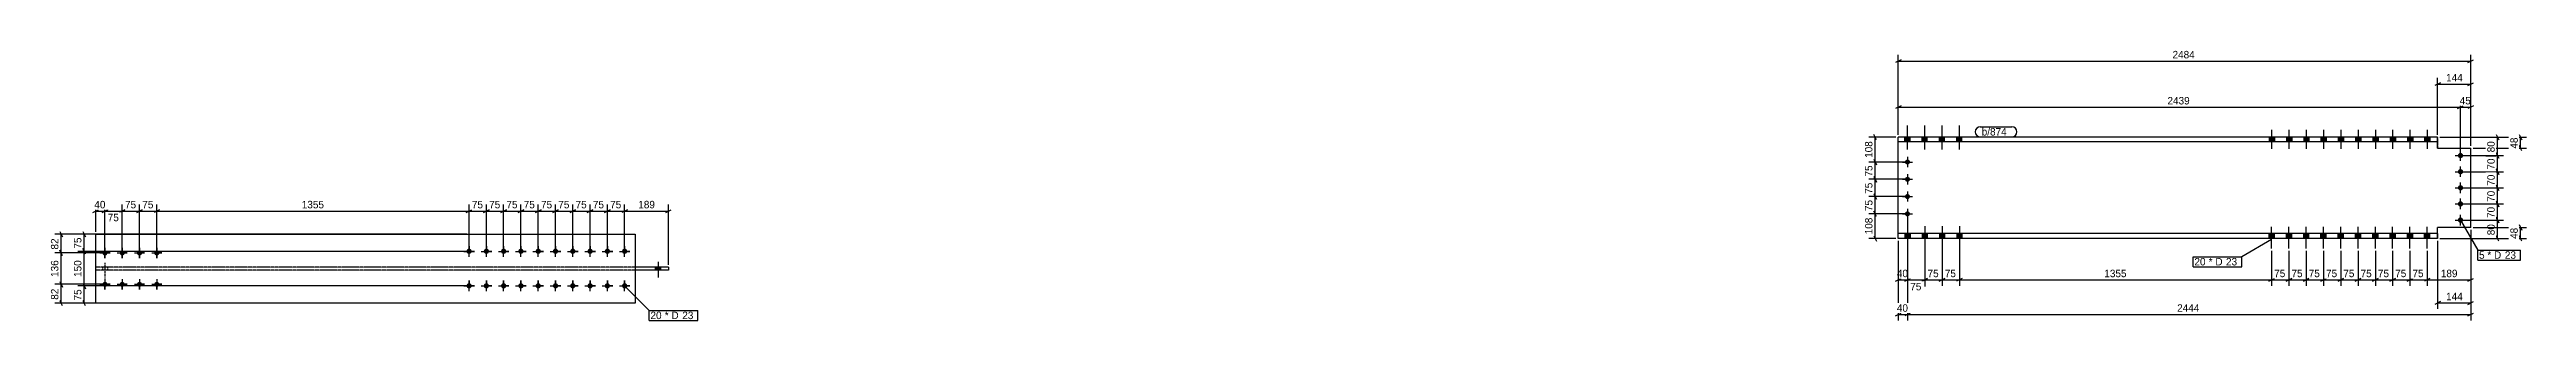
# Model space of a CAD drawing. Header units: millimetres. Extents: x 26 to 10773, y 32 to 1208.
import ezdxf

# ---------------------------------------------------------------- set-up
doc = ezdxf.new("R2010")
doc.units = ezdxf.units.MM
doc.linetypes.add('DXK_LINE_DOT2', pattern=[3.9198, 1.9599, -1.9599])
doc.linetypes.add('DXK_LINE_DOT4', pattern=[0.9408, 0.4704, -0.4704])
doc.styles.add('Comic Sans MS', font='COMIC.TTF', dxfattribs={"height": 0.2})

msp = doc.modelspace()

# ---------------------------------------------------------------- hatches: boundary and pattern name
at = {"linetype": 'Continuous'}
for points in [[(8098, 828), (8076, 828), (8076, 807), (8098, 807)], [(8098, 828), (8076, 828), (8076, 807), (8098, 807)], [(8173, 828), (8151, 828), (8151, 807), (8173, 807)], [(8173, 828), (8151, 828), (8151, 807), (8173, 807)], [(8248, 828), (8226, 828), (8226, 807), (8248, 807)], [(8248, 828), (8226, 828), (8226, 807), (8248, 807)], [(8323, 828), (8301, 828), (8301, 807), (8323, 807)], [(8323, 828), (8301, 828), (8301, 807), (8323, 807)], [(9679, 828), (9656, 828), (9656, 807), (9679, 807)], [(9679, 828), (9656, 828), (9656, 807), (9679, 807)], [(9754, 828), (9731, 828), (9731, 807), (9754, 807)], [(9754, 828), (9731, 828), (9731, 807), (9754, 807)], [(9829, 828), (9806, 828), (9806, 807), (9829, 807)], [(9829, 828), (9806, 828), (9806, 807), (9829, 807)], [(9904, 828), (9881, 828), (9881, 807), (9904, 807)], [(9904, 828), (9881, 828), (9881, 807), (9904, 807)], [(9979, 828), (9956, 828), (9956, 807), (9979, 807)], [(9979, 828), (9956, 828), (9956, 807), (9979, 807)], [(10054, 828), (10031, 828), (10031, 807), (10054, 807)], [(10054, 828), (10031, 828), (10031, 807), (10054, 807)], [(10129, 828), (10106, 828), (10106, 807), (10129, 807)], [(10129, 828), (10106, 828), (10106, 807), (10129, 807)], [(10204, 828), (10181, 828), (10181, 807), (10204, 807)], [(10204, 828), (10181, 828), (10181, 807), (10204, 807)], [(10279, 828), (10256, 828), (10256, 807), (10279, 807)], [(10279, 828), (10256, 828), (10256, 807), (10279, 807)], [(10354, 828), (10331, 828), (10331, 807), (10354, 807)], [(10354, 828), (10331, 828), (10331, 807), (10354, 807)], [(10475, 748, -1), (10498, 748, -1)], [(8087, 731, -1), (8087, 709, -1)], [(8087, 656, -1), (8087, 634, -1)], [(10475, 678, -1), (10498, 678, -1)], [(8087, 581, -1), (8087, 559, -1)], [(10475, 608, -1), (10498, 608, -1)], [(10475, 538, -1), (10498, 538, -1)], [(8087, 506, -1), (8087, 484, -1)], [(10475, 468, -1), (10498, 468, -1)], [(266, 336, -1), (266, 314, -1)], [(341, 336, -1), (341, 314, -1)], [(416, 336, -1), (416, 314, -1)], [(491, 336, -1), (491, 314, -1)], [(1846, 344, -1), (1846, 321, -1)], [(1921, 344, -1), (1921, 321, -1)], [(1996, 344, -1), (1996, 321, -1)], [(2071, 344, -1), (2071, 321, -1)], [(2146, 344, -1), (2146, 321, -1)], [(2221, 344, -1), (2221, 321, -1)], [(2296, 344, -1), (2296, 321, -1)], [(2371, 344, -1), (2371, 321, -1)], [(2446, 344, -1), (2446, 321, -1)], [(2521, 344, -1), (2521, 321, -1)], [(8098, 409), (8076, 409), (8076, 388), (8098, 388)], [(8098, 409), (8076, 409), (8076, 388), (8098, 388)], [(8173, 409), (8151, 409), (8151, 388), (8173, 388)], [(8173, 409), (8151, 409), (8151, 388), (8173, 388)], [(8248, 409), (8226, 409), (8226, 388), (8248, 388)], [(8248, 409), (8226, 409), (8226, 388), (8248, 388)], [(8323, 409), (8301, 409), (8301, 388), (8323, 388)], [(8323, 409), (8301, 409), (8301, 388), (8323, 388)], [(9679, 409), (9656, 409), (9656, 388), (9679, 388)], [(9679, 409), (9656, 409), (9656, 388), (9679, 388)], [(9754, 409), (9731, 409), (9731, 388), (9754, 388)], [(9754, 409), (9731, 409), (9731, 388), (9754, 388)], [(9829, 409), (9806, 409), (9806, 388), (9829, 388)], [(9829, 409), (9806, 409), (9806, 388), (9829, 388)], [(9904, 409), (9881, 409), (9881, 388), (9904, 388)], [(9904, 409), (9881, 409), (9881, 388), (9904, 388)], [(9979, 409), (9956, 409), (9956, 388), (9979, 388)], [(9979, 409), (9956, 409), (9956, 388), (9979, 388)], [(10054, 409), (10031, 409), (10031, 388), (10054, 388)], [(10054, 409), (10031, 409), (10031, 388), (10054, 388)], [(10129, 409), (10106, 409), (10106, 388), (10129, 388)], [(10129, 409), (10106, 409), (10106, 388), (10129, 388)], [(10204, 409), (10181, 409), (10181, 388), (10204, 388)], [(10204, 409), (10181, 409), (10181, 388), (10204, 388)], [(10279, 409), (10256, 409), (10256, 388), (10279, 388)], [(10279, 409), (10256, 409), (10256, 388), (10279, 388)], [(10354, 409), (10331, 409), (10331, 388), (10354, 388)], [(10354, 409), (10331, 409), (10331, 388), (10354, 388)], [(2654, 251), (2677, 251), (2677, 263), (2654, 263)], [(2654, 251), (2677, 251), (2677, 263), (2654, 263)], [(2654, 251), (2677, 251), (2677, 263), (2654, 263)], [(2654, 251), (2677, 251), (2677, 263), (2654, 263)], [(2654, 251), (2677, 251), (2677, 263), (2654, 263)], [(266, 200, -1), (266, 178, -1)], [(341, 200, -1), (341, 178, -1)], [(416, 200, -1), (416, 178, -1)], [(491, 200, -1), (491, 178, -1)], [(1846, 194, -1), (1846, 171, -1)], [(1921, 194, -1), (1921, 171, -1)], [(1996, 194, -1), (1996, 171, -1)], [(2071, 194, -1), (2071, 171, -1)], [(2146, 194, -1), (2146, 171, -1)], [(2221, 194, -1), (2221, 171, -1)], [(2296, 194, -1), (2296, 171, -1)], [(2371, 194, -1), (2371, 171, -1)], [(2446, 194, -1), (2446, 171, -1)], [(2521, 194, -1), (2521, 171, -1)]]:
    msp.add_hatch(color=3, dxfattribs=at).paths.add_polyline_path(points)

# ---------------------------------------------------------------- linework, layer by layer
at = {"color": 8, "linetype": 'Continuous'}
for p, q in [((8047, 838), (8047, 1186)), ((8059, 1164), (8035, 1152)), ((10387, 838), (10387, 1086)), ((10531, 790), (10531, 1086)), ((8047, 838), (8047, 986)), ((10399, 1064), (10375, 1052)), ((10387, 1058), (10531, 1058)), ((10486, 758), (10486, 986)), ((10486, 758), (10486, 986)), ((10519, 1052), (10543, 1064)), ((10531, 790), (10531, 986)), ((8059, 964), (8035, 952)), ((8047, 958), (10486, 958)), ((10474, 952), (10498, 964)), ((10474, 952), (10498, 964)), ((10486, 958), (10531, 958)), ((10543, 964), (10519, 952)), ((8037, 828), (7919, 828)), ((7953, 816), (7941, 840)), ((10397, 828), (10773, 828)), ((10641, 760), (10653, 736)), ((10741, 840), (10753, 816)), ((10753, 768), (10741, 792)), ((10747, 780), (10747, 828)), ((8077, 720), (7919, 720)), ((8077, 645), (7919, 645)), ((7941, 732), (7953, 708)), ((7953, 633), (7941, 657)), ((7947, 645), (7947, 720)), ((10496, 748), (10673, 748)), ((10496, 678), (10673, 678)), ((10653, 666), (10641, 690)), ((10647, 678), (10647, 748)), ((8077, 570), (7919, 570)), ((7953, 558), (7941, 582)), ((10496, 608), (10673, 608)), ((10496, 538), (10673, 538)), ((10653, 596), (10641, 620)), ((10653, 526), (10641, 550)), ((254, 501), (278, 513)), ((266, 335), (266, 533)), ((329, 501), (353, 513)), ((341, 335), (341, 535)), ((404, 501), (428, 513)), ((416, 335), (416, 535)), ((416, 507), (491, 507)), ((503, 513), (479, 501)), ((503, 513), (479, 501)), ((491, 335), (491, 535)), ((491, 335), (491, 535)), ((1834, 501), (1858, 513)), ((1846, 342), (1846, 535)), ((1909, 501), (1933, 513)), ((1921, 342), (1921, 535)), ((1984, 501), (2008, 513)), ((1996, 342), (1996, 535)), ((2059, 501), (2083, 513)), ((2071, 342), (2071, 535)), ((2134, 501), (2158, 513)), ((2146, 342), (2146, 535)), ((2209, 501), (2233, 513)), ((2221, 342), (2221, 535)), ((2284, 501), (2308, 513)), ((2296, 342), (2296, 535)), ((2359, 501), (2383, 513)), ((2371, 342), (2371, 535)), ((2434, 501), (2458, 513)), ((2446, 342), (2446, 535)), ((2533, 513), (2509, 501)), ((2521, 342), (2521, 535)), ((2521, 507), (2711, 507)), ((2699, 501), (2723, 513)), ((2711, 273), (2711, 535)), ((8077, 495), (7919, 495)), ((7953, 483), (7941, 507)), ((8087, 485), (8087, 32)), ((8087, 485), (8087, 179)), ((10496, 468), (10673, 468)), ((10641, 480), (10653, 456)), ((10647, 388), (10647, 468)), ((10741, 448), (10753, 424)), ((10747, 388), (10747, 436)), ((1836, 407), (148, 407)), ((1836, 332), (148, 332)), ((170, 419), (182, 395)), ((182, 320), (170, 344)), ((176, 332), (176, 407)), ((8037, 388), (7919, 388)), ((7941, 400), (7953, 376)), ((8162, 343), (8162, 182)), ((8237, 343), (8237, 182)), ((8312, 343), (8312, 182)), ((8312, 343), (8312, 182)), ((9667, 334), (9667, 182)), ((9742, 334), (9742, 182)), ((9817, 334), (9817, 182)), ((9892, 334), (9892, 182)), ((9967, 334), (9967, 182)), ((10042, 334), (10042, 182)), ((10117, 334), (10117, 182)), ((10192, 334), (10192, 182)), ((10267, 334), (10267, 182)), ((10342, 334), (10342, 182)), ((10397, 388), (10673, 388)), ((10531, 426), (10531, 32)), ((10531, 426), (10531, 182)), ((10653, 376), (10641, 400)), ((10753, 376), (10741, 400)), ((1836, 182), (148, 182)), ((170, 194), (182, 170)), ((182, 95), (170, 119)), ((8075, 202), (8099, 214)), ((8150, 202), (8174, 214)), ((8225, 202), (8249, 214)), ((8237, 208), (8312, 208)), ((8324, 214), (8300, 202)), ((8324, 214), (8300, 202)), ((9655, 202), (9679, 214)), ((9730, 202), (9754, 214)), ((9805, 202), (9829, 214)), ((9817, 208), (9892, 208)), ((9904, 214), (9880, 202)), ((9955, 202), (9979, 214)), ((10030, 202), (10054, 214)), ((10105, 202), (10129, 214)), ((10180, 202), (10204, 214)), ((10192, 208), (10267, 208)), ((10279, 214), (10255, 202)), ((10354, 214), (10330, 202)), ((10342, 208), (10531, 208)), ((10399, 114), (10375, 102)), ((10387, 108), (10531, 108)), ((10519, 202), (10543, 214)), ((10519, 102), (10543, 114)), ((1836, 107), (148, 107)), ((8035, 52), (8059, 64)), ((8047, 58), (8087, 58)), ((8099, 64), (8075, 52)), ((8099, 64), (8075, 52)), ((8087, 58), (10531, 58)), ((10519, 52), (10543, 64))]:
    msp.add_line(p, q, dxfattribs=at)
at = {"color": 3, "linetype": 'Continuous'}
for p, q in [((8087, 774), (8087, 878)), ((8087, 774), (8087, 878)), ((8162, 774), (8162, 878)), ((8162, 774), (8162, 878)), ((8237, 774), (8237, 878)), ((8237, 774), (8237, 878)), ((8312, 774), (8312, 878)), ((8312, 774), (8312, 878)), ((9667, 860), (9667, 777)), ((9667, 860), (9667, 777)), ((9742, 860), (9742, 777)), ((9742, 860), (9742, 777)), ((9817, 860), (9817, 777)), ((9817, 860), (9817, 777)), ((9892, 860), (9892, 777)), ((9892, 860), (9892, 777)), ((9967, 860), (9967, 777)), ((9967, 860), (9967, 777)), ((10042, 860), (10042, 777)), ((10042, 860), (10042, 777)), ((10117, 860), (10117, 777)), ((10117, 860), (10117, 777)), ((10192, 860), (10192, 777)), ((10192, 860), (10192, 777)), ((10267, 860), (10267, 777)), ((10267, 860), (10267, 777)), ((10342, 860), (10342, 777)), ((10342, 860), (10342, 777)), ((8076, 807), (8076, 828)), ((8076, 807), (8076, 828)), ((8098, 807), (8098, 828)), ((8098, 807), (8098, 828)), ((8151, 807), (8151, 828)), ((8151, 807), (8151, 828)), ((8173, 807), (8173, 828)), ((8173, 807), (8173, 828)), ((8226, 807), (8226, 828)), ((8226, 807), (8226, 828)), ((8248, 807), (8248, 828)), ((8248, 807), (8248, 828)), ((8301, 807), (8301, 828)), ((8301, 807), (8301, 828)), ((8323, 807), (8323, 828)), ((8323, 807), (8323, 828)), ((9656, 828), (9656, 807)), ((9656, 828), (9656, 807)), ((9679, 828), (9679, 807)), ((9679, 828), (9679, 807)), ((9731, 828), (9731, 807)), ((9731, 828), (9731, 807)), ((9754, 828), (9754, 807)), ((9754, 828), (9754, 807)), ((9806, 828), (9806, 807)), ((9806, 828), (9806, 807)), ((9829, 828), (9829, 807)), ((9829, 828), (9829, 807)), ((9881, 828), (9881, 807)), ((9881, 828), (9881, 807)), ((9904, 828), (9904, 807)), ((9904, 828), (9904, 807)), ((9956, 828), (9956, 807)), ((9956, 828), (9956, 807)), ((9979, 828), (9979, 807)), ((9979, 828), (9979, 807)), ((10031, 828), (10031, 807)), ((10031, 828), (10031, 807)), ((10054, 828), (10054, 807)), ((10054, 828), (10054, 807)), ((10106, 828), (10106, 807)), ((10106, 828), (10106, 807)), ((10129, 828), (10129, 807)), ((10129, 828), (10129, 807)), ((10181, 828), (10181, 807)), ((10181, 828), (10181, 807)), ((10204, 828), (10204, 807)), ((10204, 828), (10204, 807)), ((10256, 828), (10256, 807)), ((10256, 828), (10256, 807)), ((10279, 828), (10279, 807)), ((10279, 828), (10279, 807)), ((10331, 828), (10331, 807)), ((10331, 828), (10331, 807)), ((10354, 828), (10354, 807)), ((10354, 828), (10354, 807)), ((10486, 725), (10486, 771)), ((8065, 720), (8109, 720)), ((8065, 645), (8109, 645)), ((8087, 742), (8087, 698)), ((8087, 667), (8087, 623)), ((10463, 748), (10509, 748)), ((10463, 678), (10509, 678)), ((10486, 655), (10486, 701)), ((8065, 570), (8109, 570)), ((8087, 592), (8087, 548)), ((10463, 608), (10509, 608)), ((10463, 538), (10509, 538)), ((10486, 585), (10486, 631)), ((10486, 515), (10486, 561)), ((8065, 495), (8109, 495)), ((8087, 517), (8087, 473)), ((8087, 441), (8087, 338)), ((8087, 441), (8087, 338)), ((8162, 441), (8162, 338)), ((8162, 441), (8162, 338)), ((8237, 441), (8237, 338)), ((8237, 441), (8237, 338)), ((8312, 441), (8312, 338)), ((8312, 441), (8312, 338)), ((9667, 345), (9667, 439)), ((9667, 345), (9667, 439)), ((9742, 345), (9742, 439)), ((9742, 345), (9742, 439)), ((9817, 345), (9817, 439)), ((9817, 345), (9817, 439)), ((9892, 345), (9892, 439)), ((9892, 345), (9892, 439)), ((9967, 345), (9967, 439)), ((9967, 345), (9967, 439)), ((10042, 345), (10042, 439)), ((10042, 345), (10042, 439)), ((10117, 345), (10117, 439)), ((10117, 345), (10117, 439)), ((10192, 345), (10192, 439)), ((10192, 345), (10192, 439)), ((10267, 345), (10267, 439)), ((10267, 345), (10267, 439)), ((10342, 345), (10342, 439)), ((10342, 345), (10342, 439)), ((10463, 468), (10509, 468)), ((10486, 445), (10486, 491)), ((244, 325), (288, 325)), ((244, 325), (259, 325)), ((266, 347), (266, 303)), ((266, 347), (266, 332)), ((288, 325), (274, 325)), ((319, 325), (363, 325)), ((319, 325), (334, 325)), ((341, 347), (341, 303)), ((341, 347), (341, 332)), ((363, 325), (349, 325)), ((394, 325), (438, 325)), ((394, 325), (409, 325)), ((416, 347), (416, 303)), ((416, 347), (416, 332)), ((438, 325), (424, 325)), ((469, 325), (513, 325)), ((469, 325), (484, 325)), ((491, 347), (491, 303)), ((491, 347), (491, 332)), ((513, 325), (499, 325)), ((1823, 332), (1839, 332)), ((1823, 332), (1869, 332)), ((1846, 355), (1846, 340)), ((1846, 309), (1846, 355)), ((1846, 309), (1846, 324)), ((1869, 332), (1854, 332)), ((1898, 332), (1914, 332)), ((1898, 332), (1944, 332)), ((1921, 355), (1921, 340)), ((1921, 309), (1921, 355)), ((1921, 309), (1921, 324)), ((1944, 332), (1929, 332)), ((1973, 332), (1989, 332)), ((1973, 332), (2019, 332)), ((1996, 355), (1996, 340)), ((1996, 309), (1996, 355)), ((1996, 309), (1996, 324)), ((2019, 332), (2004, 332)), ((2048, 332), (2064, 332)), ((2048, 332), (2094, 332)), ((2071, 355), (2071, 340)), ((2071, 309), (2071, 355)), ((2071, 309), (2071, 324)), ((2094, 332), (2079, 332)), ((2123, 332), (2139, 332)), ((2123, 332), (2169, 332)), ((2146, 355), (2146, 340)), ((2146, 309), (2146, 355)), ((2146, 309), (2146, 324)), ((2169, 332), (2154, 332)), ((2198, 332), (2214, 332)), ((2198, 332), (2244, 332)), ((2221, 355), (2221, 340)), ((2221, 309), (2221, 355)), ((2221, 309), (2221, 324)), ((2244, 332), (2229, 332)), ((2273, 332), (2289, 332)), ((2273, 332), (2319, 332)), ((2296, 355), (2296, 340)), ((2296, 309), (2296, 355)), ((2296, 309), (2296, 324)), ((2319, 332), (2304, 332)), ((2348, 332), (2364, 332)), ((2348, 332), (2394, 332)), ((2371, 355), (2371, 340)), ((2371, 309), (2371, 355)), ((2371, 309), (2371, 324)), ((2394, 332), (2379, 332)), ((2423, 332), (2439, 332)), ((2423, 332), (2469, 332)), ((2446, 355), (2446, 340)), ((2446, 309), (2446, 355)), ((2446, 309), (2446, 324)), ((2469, 332), (2454, 332)), ((2498, 332), (2514, 332)), ((2498, 332), (2544, 332)), ((2521, 355), (2521, 340)), ((2521, 309), (2521, 355)), ((2521, 309), (2521, 324)), ((2544, 332), (2529, 332)), ((8076, 409), (8076, 388)), ((8076, 409), (8076, 388)), ((8098, 409), (8098, 388)), ((8098, 409), (8098, 388)), ((8151, 409), (8151, 388)), ((8151, 409), (8151, 388)), ((8173, 409), (8173, 388)), ((8173, 409), (8173, 388)), ((8226, 409), (8226, 388)), ((8226, 409), (8226, 388)), ((8248, 409), (8248, 388)), ((8248, 409), (8248, 388)), ((8301, 409), (8301, 388)), ((8301, 409), (8301, 388)), ((8323, 409), (8323, 388)), ((8323, 409), (8323, 388)), ((9656, 388), (9656, 409)), ((9656, 388), (9656, 409)), ((9679, 388), (9679, 409)), ((9679, 388), (9679, 409)), ((9731, 388), (9731, 409)), ((9731, 388), (9731, 409)), ((9754, 388), (9754, 409)), ((9754, 388), (9754, 409)), ((9806, 388), (9806, 409)), ((9806, 388), (9806, 409)), ((9829, 388), (9829, 409)), ((9829, 388), (9829, 409)), ((9881, 388), (9881, 409)), ((9881, 388), (9881, 409)), ((9904, 388), (9904, 409)), ((9904, 388), (9904, 409)), ((9956, 388), (9956, 409)), ((9956, 388), (9956, 409)), ((9979, 388), (9979, 409)), ((9979, 388), (9979, 409)), ((10031, 388), (10031, 409)), ((10031, 388), (10031, 409)), ((10054, 388), (10054, 409)), ((10054, 388), (10054, 409)), ((10106, 388), (10106, 409)), ((10106, 388), (10106, 409)), ((10129, 388), (10129, 409)), ((10129, 388), (10129, 409)), ((10181, 388), (10181, 409)), ((10181, 388), (10181, 409)), ((10204, 388), (10204, 409)), ((10204, 388), (10204, 409)), ((10256, 388), (10256, 409)), ((10256, 388), (10256, 409)), ((10279, 388), (10279, 409)), ((10279, 388), (10279, 409)), ((10331, 388), (10331, 409)), ((10331, 388), (10331, 409)), ((10354, 388), (10354, 409)), ((10354, 388), (10354, 409)), ((266, 303), (266, 317)), ((341, 303), (341, 317)), ((416, 303), (416, 317)), ((491, 303), (491, 317)), ((2654, 263), (2654, 251)), ((2654, 263), (2654, 251)), ((2654, 263), (2654, 251)), ((2654, 263), (2654, 251)), ((2654, 263), (2654, 251)), ((2666, 286), (2666, 218)), ((2666, 286), (2666, 218)), ((2666, 286), (2666, 218)), ((2666, 286), (2666, 218)), ((2666, 286), (2666, 218)), ((2677, 263), (2677, 251)), ((2677, 263), (2677, 251)), ((2677, 263), (2677, 251)), ((2677, 263), (2677, 251)), ((2677, 263), (2677, 251)), ((244, 189), (259, 189)), ((244, 189), (288, 189)), ((266, 211), (266, 197)), ((266, 211), (266, 167)), ((266, 167), (266, 182)), ((288, 189), (274, 189)), ((319, 189), (334, 189)), ((319, 189), (363, 189)), ((341, 211), (341, 197)), ((341, 211), (341, 167)), ((341, 167), (341, 182)), ((363, 189), (349, 189)), ((394, 189), (409, 189)), ((394, 189), (438, 189)), ((416, 211), (416, 197)), ((416, 211), (416, 167)), ((416, 167), (416, 182)), ((438, 189), (424, 189)), ((469, 189), (484, 189)), ((469, 189), (513, 189)), ((491, 211), (491, 197)), ((491, 211), (491, 167)), ((491, 167), (491, 182)), ((513, 189), (499, 189)), ((1823, 182), (1839, 182)), ((1823, 182), (1869, 182)), ((1846, 205), (1846, 190)), ((1846, 159), (1846, 205)), ((1846, 159), (1846, 174)), ((1869, 182), (1854, 182)), ((1898, 182), (1914, 182)), ((1898, 182), (1944, 182)), ((1921, 205), (1921, 190)), ((1921, 159), (1921, 205)), ((1921, 159), (1921, 174)), ((1944, 182), (1929, 182)), ((1973, 182), (1989, 182)), ((1973, 182), (2019, 182)), ((1996, 205), (1996, 190)), ((1996, 159), (1996, 205)), ((1996, 159), (1996, 174)), ((2019, 182), (2004, 182)), ((2048, 182), (2064, 182)), ((2048, 182), (2094, 182)), ((2071, 205), (2071, 190)), ((2071, 159), (2071, 205)), ((2071, 159), (2071, 174)), ((2094, 182), (2079, 182)), ((2123, 182), (2139, 182)), ((2123, 182), (2169, 182)), ((2146, 205), (2146, 190)), ((2146, 159), (2146, 205)), ((2146, 159), (2146, 174)), ((2169, 182), (2154, 182)), ((2198, 182), (2214, 182)), ((2198, 182), (2244, 182)), ((2221, 205), (2221, 190)), ((2221, 159), (2221, 205)), ((2221, 159), (2221, 174)), ((2244, 182), (2229, 182)), ((2273, 182), (2289, 182)), ((2273, 182), (2319, 182)), ((2296, 205), (2296, 190)), ((2296, 159), (2296, 205)), ((2296, 159), (2296, 174)), ((2319, 182), (2304, 182)), ((2348, 182), (2364, 182)), ((2348, 182), (2394, 182)), ((2371, 205), (2371, 190)), ((2371, 159), (2371, 205)), ((2371, 159), (2371, 174)), ((2394, 182), (2379, 182)), ((2423, 182), (2439, 182)), ((2423, 182), (2469, 182)), ((2446, 205), (2446, 190)), ((2446, 159), (2446, 205)), ((2446, 159), (2446, 174)), ((2469, 182), (2454, 182)), ((2498, 182), (2514, 182)), ((2498, 182), (2544, 182)), ((2521, 205), (2521, 190)), ((2521, 159), (2521, 205)), ((2521, 159), (2521, 174)), ((2544, 182), (2529, 182))]:
    msp.add_line(p, q, dxfattribs=at)
at = {"color": 7, "linetype": 'Continuous'}
for p, q in [((8047, 388), (8047, 828)), ((10387, 828), (8047, 828)), ((10387, 807), (8047, 807)), ((10387, 807), (10387, 828)), ((10387, 780), (10387, 807)), ((10387, 780), (10531, 780)), ((10531, 436), (10531, 780)), ((10531, 436), (10387, 436)), ((10387, 409), (10387, 436)), ((226, 107), (226, 407)), ((226, 407), (2566, 407)), ((2566, 407), (2566, 107)), ((10387, 409), (8047, 409)), ((10387, 388), (8047, 388)), ((10387, 409), (10387, 388)), ((2711, 263), (2566, 263)), ((2711, 251), (2566, 251)), ((2711, 263), (2711, 251)), ((2566, 107), (226, 107))]:
    msp.add_line(p, q, dxfattribs=at)
at = {"color": 7, "linetype": 'DXK_LINE_DOT4'}
for p, q in [((10387, 828), (10387, 807)), ((10387, 807), (10387, 780)), ((10387, 409), (10387, 436)), ((10387, 388), (10387, 409)), ((2566, 263), (226, 263)), ((2566, 251), (226, 251))]:
    msp.add_line(p, q, dxfattribs=at)
at = {"color": 3, "linetype": 'DXK_LINE_DOT2'}
for p, q in [((255, 263), (255, 251)), ((255, 263), (255, 251)), ((255, 263), (255, 251)), ((255, 263), (255, 251)), ((266, 282), (266, 214)), ((266, 282), (266, 214)), ((266, 282), (266, 214)), ((266, 282), (266, 214)), ((277, 263), (277, 251)), ((277, 263), (277, 251)), ((277, 263), (277, 251)), ((277, 263), (277, 251))]:
    msp.add_line(p, q, dxfattribs=at)

# ---------------------------------------------------------------- wipeouts: each hides what was drawn before it
at = {"color": 0}
for points in [[(9384, 271), (9384, 303), (9332, 303), (9332, 271)], [(2686, 38), (2686, 70), (2633, 70), (2633, 38)]]:
    msp.add_wipeout(points, dxfattribs=at)

# ---------------------------------------------------------------- next in the draw order: wipeouts: each hides what was drawn before it
for points in [[(10501, 1064), (10501, 1108), (10417, 1108), (10417, 1064)], [(9325, 964), (9325, 1008), (9208, 1008), (9208, 964)], [(10541, 964), (10541, 1008), (10476, 1008), (10476, 964)], [(8534, 835), (8534, 867), (8409, 867), (8409, 835)], [(7941, 715), (7896, 715), (7896, 650), (7941, 650)], [(10641, 745), (10596, 745), (10596, 680), (10641, 680)], [(2658, 513), (2658, 558), (2574, 558), (2574, 513)], [(10641, 460), (10596, 460), (10596, 395), (10641, 395)], [(170, 402), (126, 402), (126, 337), (170, 337)], [(9384, 271), (9384, 303), (9332, 303), (9332, 271)], [(9887, 214), (9887, 258), (9822, 258), (9822, 214)], [(10262, 214), (10262, 258), (10197, 258), (10197, 214)], [(10479, 214), (10479, 258), (10395, 258), (10395, 214)], [(9368, 64), (9368, 108), (9251, 108), (9251, 64)], [(2686, 38), (2686, 70), (2633, 70), (2633, 38)]]:
    msp.add_wipeout(points, dxfattribs=at)

# ---------------------------------------------------------------- next in the draw order: linework, layer by layer
at = {"color": 8, "linetype": 'Continuous'}
for p, q in [((10531, 790), (10531, 1186)), ((8047, 1158), (10531, 1158)), ((10519, 1152), (10543, 1164)), ((7947, 720), (7947, 828)), ((10541, 780), (10773, 780)), ((8077, 720), (7919, 720)), ((8077, 645), (7919, 645)), ((7941, 732), (7953, 708)), ((7941, 657), (7953, 633)), ((7947, 570), (7947, 645)), ((10496, 678), (10673, 678)), ((10641, 690), (10653, 666)), ((10647, 608), (10647, 678)), ((2446, 507), (2521, 507)), ((2533, 513), (2509, 501)), ((2521, 342), (2521, 535)), ((10496, 468), (10673, 468)), ((10653, 456), (10641, 480)), ((216, 407), (48, 407)), ((70, 419), (82, 395)), ((1836, 332), (148, 332)), ((182, 320), (170, 344)), ((176, 182), (176, 332)), ((9817, 334), (9817, 182)), ((9892, 334), (9892, 182)), ((10192, 334), (10192, 182)), ((10267, 334), (10267, 182)), ((10342, 334), (10342, 182)), ((10397, 388), (10773, 388)), ((10531, 426), (10531, 82)), ((9742, 208), (9817, 208)), ((9829, 214), (9805, 202)), ((9880, 202), (9904, 214)), ((10117, 208), (10192, 208)), ((10204, 214), (10180, 202)), ((10255, 202), (10279, 214)), ((10267, 208), (10342, 208)), ((10354, 214), (10330, 202))]:
    msp.add_line(p, q, dxfattribs=at)
at = {"color": 7, "linetype": 'Continuous'}
for p, q in [((9326, 265), (9326, 309)), ((2521, 182), (2627, 76)), ((2627, 32), (2627, 76))]:
    msp.add_line(p, q, dxfattribs=at)

# ---------------------------------------------------------------- next in the draw order: texts
at = {"color": 3, "style": 'Comic Sans MS'}
for s, p in [('144', (10424, 1070)), ('2439', (9215, 970)), ('45', (10483, 970)), ('189', (2580, 519)), ('75', (9828, 220)), ('75', (10203, 220)), ('189', (10401, 220)), ('2444', (9257, 70))]:
    msp.add_text(s, height=32.4, dxfattribs=at).set_placement(p)
for s, p in [('75', (7935, 657)), ('70', (10635, 687)), ('80', (10635, 402)), ('75', (164, 344))]:
    msp.add_text(s, height=32.4, rotation=90.0002, dxfattribs=at).set_placement(p)

# ---------------------------------------------------------------- next in the draw order: wipeouts: each hides what was drawn before it
at = {"color": 0}
for points in [[(8534, 835), (8534, 867), (8409, 867), (8409, 835)], [(9460, 271), (9460, 303), (9394, 303), (9394, 271)], [(2761, 38), (2761, 70), (2695, 70), (2695, 38)]]:
    msp.add_wipeout(points, dxfattribs=at)

# ---------------------------------------------------------------- next in the draw order: linework, layer by layer
at = {"color": 7, "linetype": 'Continuous'}
for p, q in [((8403, 873), (8540, 873)), ((8403, 829), (8540, 829))]:
    msp.add_line(p, q, dxfattribs=at)
for centre, start, end in [((8403, 851), 90, 270), ((8540, 851), 270, 90)]:
    msp.add_arc(centre, 22, start, end, dxfattribs=at)

# ---------------------------------------------------------------- next in the draw order: texts
at = {"color": 3, "style": 'Comic Sans MS'}
msp.add_text('b/874', height=32.4, dxfattribs=at).set_placement((8409, 835))

# ---------------------------------------------------------------- next in the draw order: wipeouts: each hides what was drawn before it
at = {"color": 0}
for points in [[(9348, 1164), (9348, 1208), (9231, 1208), (9231, 1164)], [(7941, 816), (7896, 816), (7896, 732), (7941, 732)], [(10741, 836), (10696, 836), (10696, 771), (10741, 771)], [(10641, 675), (10596, 675), (10596, 610), (10641, 610)], [(2516, 513), (2516, 558), (2451, 558), (2451, 513)], [(7941, 640), (7896, 640), (7896, 575), (7941, 575)], [(10593, 300), (10593, 332), (10567, 332), (10567, 300)], [(170, 299), (126, 299), (126, 215), (170, 215)], [(9460, 271), (9460, 303), (9394, 303), (9394, 271)], [(9812, 214), (9812, 258), (9747, 258), (9747, 214)], [(10187, 214), (10187, 258), (10122, 258), (10122, 214)], [(10337, 214), (10337, 258), (10272, 258), (10272, 214)], [(2761, 38), (2761, 70), (2695, 70), (2695, 38)]]:
    msp.add_wipeout(points, dxfattribs=at)

# ---------------------------------------------------------------- next in the draw order: linework, layer by layer
at = {"color": 8, "linetype": 'Continuous'}
for p, q in [((10397, 828), (10673, 828)), ((10641, 840), (10653, 816)), ((10653, 736), (10641, 760)), ((10647, 748), (10647, 828)), ((10496, 748), (10673, 748)), ((8077, 570), (7919, 570)), ((7941, 582), (7953, 558)), ((7947, 495), (7947, 570)), ((10496, 608), (10673, 608)), ((10641, 620), (10653, 596)), ((10647, 538), (10647, 608)), ((2371, 507), (2446, 507)), ((2458, 513), (2434, 501)), ((2446, 342), (2446, 535)), ((256, 325), (48, 325)), ((82, 313), (70, 337)), ((76, 325), (76, 407)), ((9742, 334), (9742, 182)), ((10117, 334), (10117, 182)), ((10387, 378), (10387, 82)), ((1836, 182), (148, 182)), ((170, 194), (182, 170)), ((176, 107), (176, 182)), ((9667, 208), (9742, 208)), ((9754, 214), (9730, 202)), ((10042, 208), (10117, 208)), ((10129, 214), (10105, 202))]:
    msp.add_line(p, q, dxfattribs=at)

# ---------------------------------------------------------------- next in the draw order: texts
at = {"color": 3, "style": 'Comic Sans MS'}
for s, p in [('2484', (9237, 1170)), ('75', (2458, 519)), ('20', (9332, 271)), ('75', (9753, 220)), ('75', (10128, 220)), ('75', (10278, 220)), ('20', (2633, 38))]:
    msp.add_text(s, height=32.4, dxfattribs=at).set_placement(p)
for s, p in [('108', (7935, 738)), ('48', (10735, 778)), ('70', (10635, 617)), ('75', (7935, 582)), ('150', (164, 221))]:
    msp.add_text(s, height=32.4, rotation=90.0002, dxfattribs=at).set_placement(p)

# ---------------------------------------------------------------- next in the draw order: wipeouts: each hides what was drawn before it
at = {"color": 0}
for points in [[(10593, 300), (10593, 332), (10567, 332), (10567, 300)], [(9522, 271), (9522, 303), (9469, 303), (9469, 271)], [(2823, 38), (2823, 70), (2771, 70), (2771, 38)]]:
    msp.add_wipeout(points, dxfattribs=at)

# ---------------------------------------------------------------- next in the draw order: wipeouts: each hides what was drawn before it
for points in [[(10641, 820), (10596, 820), (10596, 755), (10641, 755)], [(2441, 513), (2441, 558), (2376, 558), (2376, 513)], [(7941, 565), (7896, 565), (7896, 500), (7941, 500)], [(10641, 605), (10596, 605), (10596, 540), (10641, 540)], [(70, 398), (26, 398), (26, 333), (70, 333)], [(9522, 271), (9522, 303), (9469, 303), (9469, 271)], [(9737, 214), (9737, 258), (9672, 258), (9672, 214)], [(10112, 214), (10112, 258), (10047, 258), (10047, 214)], [(170, 177), (126, 177), (126, 112), (170, 112)], [(10501, 114), (10501, 158), (10417, 158), (10417, 114)], [(2823, 38), (2823, 70), (2771, 70), (2771, 38)]]:
    msp.add_wipeout(points, dxfattribs=at)

# ---------------------------------------------------------------- next in the draw order: linework, layer by layer
at = {"color": 8, "linetype": 'Continuous'}
for p, q in [((10496, 538), (10673, 538)), ((10641, 550), (10653, 526)), ((10647, 468), (10647, 538)), ((2296, 507), (2371, 507)), ((2383, 513), (2359, 501)), ((2371, 342), (2371, 535)), ((8077, 495), (7919, 495)), ((7953, 483), (7941, 507)), ((7947, 388), (7947, 495)), ((256, 325), (48, 325)), ((82, 313), (70, 337)), ((76, 189), (76, 325)), ((9667, 334), (9667, 182)), ((10042, 334), (10042, 182)), ((256, 189), (48, 189)), ((70, 201), (82, 177)), ((82, 95), (70, 119)), ((8312, 208), (9667, 208)), ((9655, 202), (9679, 214)), ((9967, 208), (10042, 208)), ((10054, 214), (10030, 202)), ((216, 107), (48, 107))]:
    msp.add_line(p, q, dxfattribs=at)
at = {"color": 7, "linetype": 'Continuous'}
for p, q in [((9667, 384), (9537, 309)), ((9326, 309), (9537, 309)), ((9326, 265), (9537, 265)), ((9537, 265), (9537, 309)), ((2627, 76), (2839, 76)), ((2627, 32), (2839, 32)), ((2839, 32), (2839, 76))]:
    msp.add_line(p, q, dxfattribs=at)

# ---------------------------------------------------------------- next in the draw order: texts
at = {"color": 3, "style": 'Comic Sans MS'}
for s, p in [('80', (10635, 762)), ('75', (7935, 507)), ('70', (10635, 547)), ('82', (64, 340)), ('75', (164, 119))]:
    msp.add_text(s, height=32.4, rotation=90.0002, dxfattribs=at).set_placement(p)
for s, p in [('75', (2383, 519)), ('* D', (9394, 271)), ('23', (9469, 271)), ('75', (9678, 220)), ('75', (10053, 220)), ('144', (10424, 120)), ('* D', (2695, 38)), ('23', (2771, 38))]:
    msp.add_text(s, height=32.4, dxfattribs=at).set_placement(p)

# ---------------------------------------------------------------- next in the draw order: wipeouts: each hides what was drawn before it
at = {"color": 0}
for points in [[(2366, 513), (2366, 558), (2301, 558), (2301, 513)], [(7941, 483), (7896, 483), (7896, 399), (7941, 399)], [(10641, 535), (10596, 535), (10596, 470), (10641, 470)], [(70, 299), (26, 299), (26, 215), (70, 215)], [(8307, 214), (8307, 258), (8242, 258), (8242, 214)], [(9045, 214), (9045, 258), (8934, 258), (8934, 214)], [(10037, 214), (10037, 258), (9972, 258), (9972, 214)]]:
    msp.add_wipeout(points, dxfattribs=at)

# ---------------------------------------------------------------- next in the draw order: linework, layer by layer
at = {"color": 8, "linetype": 'Continuous'}
for p, q in [((2221, 507), (2296, 507)), ((2308, 513), (2284, 501)), ((2296, 342), (2296, 535)), ((10541, 436), (10773, 436)), ((8237, 343), (8237, 182)), ((9967, 334), (9967, 182)), ((256, 189), (48, 189)), ((70, 201), (82, 177)), ((76, 107), (76, 189)), ((8162, 208), (8237, 208)), ((8249, 214), (8225, 202)), ((9892, 208), (9967, 208)), ((9979, 214), (9955, 202))]:
    msp.add_line(p, q, dxfattribs=at)

# ---------------------------------------------------------------- next in the draw order: texts
at = {"color": 3, "style": 'Comic Sans MS'}
for s, p in [('75', (2308, 519)), ('75', (8249, 220)), ('1355', (8941, 220)), ('75', (9978, 220))]:
    msp.add_text(s, height=32.4, dxfattribs=at).set_placement(p)
for s, p in [('108', (7935, 406)), ('70', (10635, 477)), ('136', (64, 221))]:
    msp.add_text(s, height=32.4, rotation=90.0002, dxfattribs=at).set_placement(p)

# ---------------------------------------------------------------- next in the draw order: wipeouts: each hides what was drawn before it
at = {"color": 0}
for points in [[(2291, 513), (2291, 558), (2226, 558), (2226, 513)], [(10741, 444), (10696, 444), (10696, 379), (10741, 379)], [(8232, 214), (8232, 258), (8167, 258), (8167, 214)], [(9962, 214), (9962, 258), (9897, 258), (9897, 214)], [(70, 181), (26, 181), (26, 116), (70, 116)]]:
    msp.add_wipeout(points, dxfattribs=at)

# ---------------------------------------------------------------- next in the draw order: linework, layer by layer
at = {"color": 8, "linetype": 'Continuous'}
for p, q in [((2146, 507), (2221, 507)), ((2233, 513), (2209, 501)), ((2221, 342), (2221, 535)), ((8162, 343), (8162, 179)), ((8087, 208), (8162, 208)), ((8174, 214), (8150, 202))]:
    msp.add_line(p, q, dxfattribs=at)

# ---------------------------------------------------------------- next in the draw order: texts
at = {"color": 3, "style": 'Comic Sans MS'}
for p in [(2233, 519), (8174, 220), (9903, 220)]:
    msp.add_text('75', height=32.4, dxfattribs=at).set_placement(p)
for s, p in [('48', (10735, 386)), ('82', (64, 122))]:
    msp.add_text(s, height=32.4, rotation=90.0002, dxfattribs=at).set_placement(p)

# ---------------------------------------------------------------- next in the draw order: wipeouts: each hides what was drawn before it
at = {"color": 0}
msp.add_wipeout([(10669, 300), (10669, 332), (10603, 332), (10603, 300)], dxfattribs=at)

# ---------------------------------------------------------------- next in the draw order: wipeouts: each hides what was drawn before it
for points in [[(2216, 513), (2216, 558), (2151, 558), (2151, 513)], [(10669, 300), (10669, 332), (10603, 332), (10603, 300)], [(8157, 157), (8157, 202), (8092, 202), (8092, 157)]]:
    msp.add_wipeout(points, dxfattribs=at)

# ---------------------------------------------------------------- next in the draw order: linework, layer by layer
at = {"color": 8, "linetype": 'Continuous'}
for p, q in [((2071, 507), (2146, 507)), ((2158, 513), (2134, 501)), ((2146, 342), (2146, 535)), ((8087, 485), (8087, 182)), ((8047, 378), (8047, 182)), ((8035, 202), (8059, 214)), ((8047, 208), (8087, 208)), ((8099, 214), (8075, 202))]:
    msp.add_line(p, q, dxfattribs=at)
at = {"color": 7, "linetype": 'Continuous'}
for p in [(10486, 468), (10561, 294)]:
    msp.add_line(p, (10561, 338), dxfattribs=at)

# ---------------------------------------------------------------- next in the draw order: texts
at = {"color": 3, "style": 'Comic Sans MS'}
for s, p in [('75', (2158, 519)), ('5', (10567, 300)), ('75', (8099, 163))]:
    msp.add_text(s, height=32.4, dxfattribs=at).set_placement(p)

# ---------------------------------------------------------------- next in the draw order: wipeouts: each hides what was drawn before it
at = {"color": 0}
msp.add_wipeout([(10731, 300), (10731, 332), (10679, 332), (10679, 300)], dxfattribs=at)

# ---------------------------------------------------------------- next in the draw order: wipeouts: each hides what was drawn before it
for points in [[(2141, 513), (2141, 558), (2076, 558), (2076, 513)], [(10731, 300), (10731, 332), (10679, 332), (10679, 300)], [(8100, 214), (8100, 258), (8035, 258), (8035, 214)]]:
    msp.add_wipeout(points, dxfattribs=at)

# ---------------------------------------------------------------- next in the draw order: linework, layer by layer
at = {"color": 8, "linetype": 'Continuous'}
for p, q in [((1996, 507), (2071, 507)), ((2083, 513), (2059, 501)), ((2071, 342), (2071, 535)), ((8087, 485), (8087, 32)), ((8047, 378), (8047, 32))]:
    msp.add_line(p, q, dxfattribs=at)
at = {"color": 7, "linetype": 'Continuous'}
for p, q in [((10561, 338), (10747, 338)), ((10747, 294), (10747, 338)), ((10561, 294), (10747, 294))]:
    msp.add_line(p, q, dxfattribs=at)

# ---------------------------------------------------------------- next in the draw order: texts
at = {"color": 3, "style": 'Comic Sans MS'}
for s, p in [('75', (2083, 519)), ('* D', (10603, 300)), ('23', (10679, 300)), ('40', (8041, 220))]:
    msp.add_text(s, height=32.4, dxfattribs=at).set_placement(p)

# ---------------------------------------------------------------- next in the draw order: wipeouts: each hides what was drawn before it
at = {"color": 0}
for points in [[(2066, 513), (2066, 558), (2001, 558), (2001, 513)], [(8100, 64), (8100, 108), (8035, 108), (8035, 64)]]:
    msp.add_wipeout(points, dxfattribs=at)

# ---------------------------------------------------------------- next in the draw order: linework, layer by layer
at = {"color": 8, "linetype": 'Continuous'}
for p, q in [((1921, 507), (1996, 507)), ((2008, 513), (1984, 501)), ((1996, 342), (1996, 535))]:
    msp.add_line(p, q, dxfattribs=at)

# ---------------------------------------------------------------- next in the draw order: texts
at = {"color": 3, "style": 'Comic Sans MS'}
for s, p in [('75', (2008, 519)), ('40', (8041, 70))]:
    msp.add_text(s, height=32.4, dxfattribs=at).set_placement(p)

# ---------------------------------------------------------------- next in the draw order: wipeouts: each hides what was drawn before it
at = {"color": 0}
msp.add_wipeout([(1991, 513), (1991, 558), (1926, 558), (1926, 513)], dxfattribs=at)

# ---------------------------------------------------------------- next in the draw order: linework, layer by layer
at = {"color": 8, "linetype": 'Continuous'}
for p, q in [((1846, 507), (1921, 507)), ((1933, 513), (1909, 501)), ((1921, 342), (1921, 535))]:
    msp.add_line(p, q, dxfattribs=at)

# ---------------------------------------------------------------- next in the draw order: texts
at = {"color": 3, "style": 'Comic Sans MS'}
msp.add_text('75', height=32.4, dxfattribs=at).set_placement((1933, 519))

# ---------------------------------------------------------------- next in the draw order: wipeouts: each hides what was drawn before it
at = {"color": 0}
msp.add_wipeout([(1916, 513), (1916, 558), (1851, 558), (1851, 513)], dxfattribs=at)

# ---------------------------------------------------------------- next in the draw order: linework, layer by layer
at = {"color": 8, "linetype": 'Continuous'}
for p, q in [((491, 507), (1846, 507)), ((1834, 501), (1858, 513)), ((1846, 342), (1846, 535))]:
    msp.add_line(p, q, dxfattribs=at)

# ---------------------------------------------------------------- next in the draw order: texts
at = {"color": 3, "style": 'Comic Sans MS'}
msp.add_text('75', height=32.4, dxfattribs=at).set_placement((1858, 519))

# ---------------------------------------------------------------- next in the draw order: wipeouts: each hides what was drawn before it
at = {"color": 0}
for points in [[(486, 513), (486, 558), (421, 558), (421, 513)], [(1224, 513), (1224, 558), (1114, 558), (1114, 513)]]:
    msp.add_wipeout(points, dxfattribs=at)

# ---------------------------------------------------------------- next in the draw order: linework, layer by layer
at = {"color": 8, "linetype": 'Continuous'}
for p, q in [((341, 507), (416, 507)), ((428, 513), (404, 501)), ((416, 335), (416, 535))]:
    msp.add_line(p, q, dxfattribs=at)

# ---------------------------------------------------------------- next in the draw order: texts
at = {"color": 3, "style": 'Comic Sans MS'}
for s, p in [('75', (428, 519)), ('1355', (1120, 519))]:
    msp.add_text(s, height=32.4, dxfattribs=at).set_placement(p)

# ---------------------------------------------------------------- next in the draw order: wipeouts: each hides what was drawn before it
at = {"color": 0}
msp.add_wipeout([(411, 513), (411, 558), (346, 558), (346, 513)], dxfattribs=at)

# ---------------------------------------------------------------- next in the draw order: linework, layer by layer
at = {"color": 8, "linetype": 'Continuous'}
for p, q in [((266, 507), (341, 507)), ((353, 513), (329, 501)), ((341, 335), (341, 533))]:
    msp.add_line(p, q, dxfattribs=at)

# ---------------------------------------------------------------- next in the draw order: texts
at = {"color": 3, "style": 'Comic Sans MS'}
msp.add_text('75', height=32.4, dxfattribs=at).set_placement((353, 519))

# ---------------------------------------------------------------- next in the draw order: wipeouts: each hides what was drawn before it
at = {"color": 0}
msp.add_wipeout([(336, 456), (336, 501), (271, 501), (271, 456)], dxfattribs=at)

# ---------------------------------------------------------------- next in the draw order: linework, layer by layer
at = {"color": 8, "linetype": 'Continuous'}
for p, q in [((214, 501), (238, 513)), ((226, 417), (226, 535)), ((226, 507), (266, 507)), ((278, 513), (254, 501)), ((266, 335), (266, 535))]:
    msp.add_line(p, q, dxfattribs=at)

# ---------------------------------------------------------------- next in the draw order: texts
at = {"color": 3, "style": 'Comic Sans MS'}
msp.add_text('75', height=32.4, dxfattribs=at).set_placement((278, 463))

# ---------------------------------------------------------------- next in the draw order: wipeouts: each hides what was drawn before it
at = {"color": 0}
msp.add_wipeout([(279, 513), (279, 558), (214, 558), (214, 513)], dxfattribs=at)

# ---------------------------------------------------------------- next in the draw order: texts
at = {"color": 3, "style": 'Comic Sans MS'}
msp.add_text('40', height=32.4, dxfattribs=at).set_placement((220, 519))

doc.saveas('drawing.dxf')
